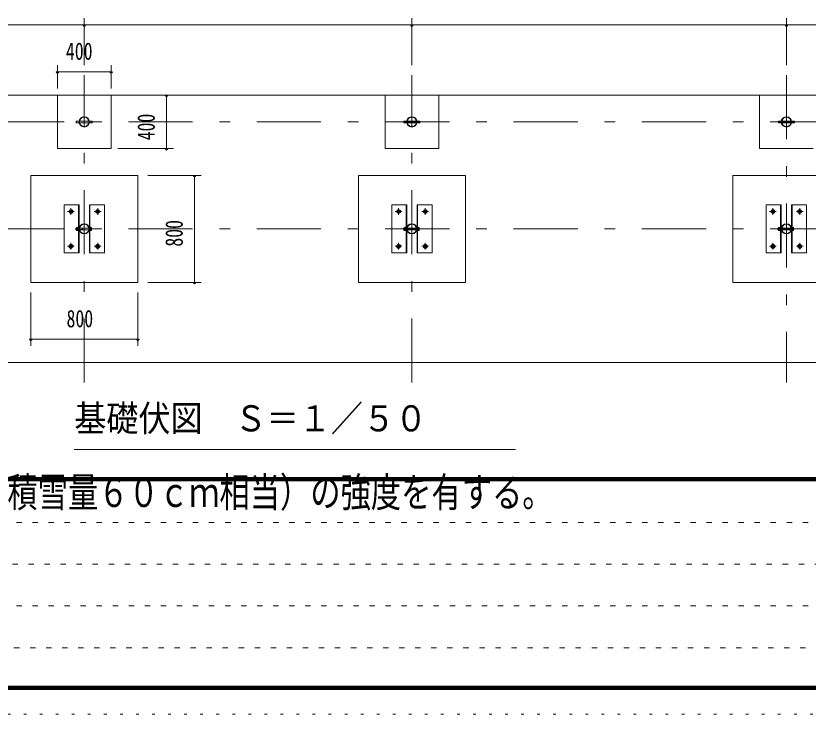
# Model space of a CAD drawing. Units: millimetres, scale not verified, with parts at other scales. Extents: x -23102 to 23102, y -10142 to 10142.
# Drawn here: x -1522 to 4403, y -10142 to -4919 of the extents above; entities that cross this region are included whole.
import ezdxf
from ezdxf.enums import TextEntityAlignment as Align

# ---------------------------------------------------------------- set-up
doc = ezdxf.new("R2010")
doc.units = ezdxf.units.MM
doc.header["$LTSCALE"] = 40
for name, pattern in [('USER1', [3, 1, -2]), ('USER3', [24, 12, -5, 2, -5]), ('USER4', [3, 0.5, -2.5])]:
    doc.linetypes.add(name, pattern=pattern)
doc.layers.add('0-1_0-F', color=7, linetype='Continuous')
for name, color, linetype, lineweight in [('0-2_1-0BOLD', 7, 'Continuous', 18), ('0-3_1-2CENTER', 3, 'USER3', 18), ('0-4_1-4THIN', 4, 'Continuous', 18), ('0-5_1-5DIM', 3, 'Continuous', 18), ('0-C_F-F', 5, 'Continuous', 18), ('0-D_F-E_J_ADD', 5, 'USER4', 18)]:
    doc.layers.add(name, color=color, linetype=linetype, lineweight=lineweight)
doc.styles.add('ＭＳ ゴシック', font='')
doc.styles.get('ＭＳ ゴシック').set_extended_font_data('MS Gothic')

msp = doc.modelspace()

# ---------------------------------------------------------------- linework, layer by layer
at = {"layer": '0-2_1-0BOLD'}
for p, q in [((-3410.45, -5512.83), (4539.55, -5512.83)), ((-1210.45, -5512.82), (-1210.45, -5912.82)), ((-810.45, -5512.82), (-1210.45, -5512.82)), ((-810.45, -5912.82), (-810.45, -5512.82)), ((1239.55, -5512.82), (1239.55, -5912.82)), ((1639.55, -5512.82), (1239.55, -5512.82)), ((1639.55, -5912.82), (1639.55, -5512.82)), ((4039.55, -5512.82), (4039.55, -5912.82)), ((4439.56, -5512.82), (4039.55, -5512.82)), ((-1070.45, -5706.82), (-1070.45, -5718.82)), ((-1070.45, -5706.82), (-1048.12, -5706.82)), ((-1070.45, -5718.82), (-1048.12, -5718.82)), ((-1045.28, -5706.82), (-975.61, -5706.82)), ((-1045.28, -5718.82), (-975.61, -5718.82)), ((-972.77, -5706.82), (-950.45, -5706.82)), ((-972.77, -5718.82), (-950.45, -5718.82)), ((-950.45, -5706.82), (-950.45, -5718.82)), ((1379.55, -5706.82), (1379.55, -5718.82)), ((1379.55, -5706.82), (1401.88, -5706.82)), ((1379.55, -5718.82), (1401.88, -5718.82)), ((1404.72, -5706.82), (1474.39, -5706.82)), ((1404.72, -5718.82), (1474.39, -5718.82)), ((1477.23, -5706.82), (1499.55, -5706.82)), ((1477.23, -5718.82), (1499.55, -5718.82)), ((1499.55, -5706.82), (1499.55, -5718.82)), ((4179.55, -5706.82), (4179.55, -5718.82)), ((4179.55, -5706.82), (4201.88, -5706.82)), ((4179.55, -5718.82), (4201.88, -5718.82)), ((4204.72, -5706.82), (4274.39, -5706.82)), ((4204.72, -5718.82), (4274.39, -5718.82)), ((4277.23, -5706.82), (4299.55, -5706.82)), ((4277.23, -5718.82), (4299.55, -5718.82)), ((4299.55, -5706.82), (4299.55, -5718.82)), ((-1210.45, -5912.82), (-810.45, -5912.82)), ((1239.55, -5912.82), (1639.55, -5912.82)), ((4039.55, -5912.82), (4439.56, -5912.82)), ((-1053.1, -6692.82), (-1053.1, -6332.82)), ((-967.8, -6332.82), (-967.8, -6692.82)), ((1396.9, -6692.82), (1396.9, -6332.82)), ((1482.2, -6332.82), (1482.2, -6692.82)), ((4196.9, -6692.82), (4196.9, -6332.82)), ((4282.2, -6332.82), (4282.2, -6692.82)), ((-1069.3, -6506.82), (-1072.6, -6506.82)), ((-1059.3, -6507.05), (-1068.29, -6507.05)), ((-1059.3, -6509.82), (-1056.3, -6512.82)), ((-1056.3, -6515.82), (-1059.3, -6512.82)), ((-1045.28, -6506.82), (-975.61, -6506.82)), ((-1024.6, -6506.82), (-1024.6, -6518.82)), ((-964.6, -6507.05), (-957.6, -6507.05)), ((1380.7, -6506.82), (1377.4, -6506.82)), ((1390.7, -6507.05), (1381.71, -6507.05)), ((1390.7, -6509.82), (1393.7, -6512.82)), ((1393.7, -6515.82), (1390.7, -6512.82)), ((1404.72, -6506.82), (1474.39, -6506.82)), ((1425.4, -6506.82), (1425.4, -6518.82)), ((1485.4, -6507.05), (1492.4, -6507.05)), ((4180.7, -6506.82), (4177.41, -6506.82)), ((4190.7, -6507.05), (4181.71, -6507.05)), ((4190.7, -6509.82), (4193.7, -6512.82)), ((4193.7, -6515.82), (4190.7, -6512.82)), ((4204.72, -6506.82), (4274.39, -6506.82)), ((4225.41, -6506.82), (4225.41, -6518.82)), ((4285.4, -6507.05), (4292.4, -6507.05)), ((-1069.3, -6518.82), (-1072.6, -6518.82)), ((-1059.3, -6518.6), (-1068.29, -6518.6)), ((-1059.3, -6525.02), (-1056.3, -6525.02)), ((-1056.3, -6525.32), (-1053.1, -6525.32)), ((-975.61, -6518.82), (-1045.28, -6518.82)), ((-964.6, -6525.32), (-967.8, -6525.32)), ((-957.6, -6518.6), (-964.6, -6518.6)), ((-957.6, -6524.37), (-964.6, -6524.37)), ((1380.7, -6518.82), (1377.4, -6518.82)), ((1390.7, -6518.6), (1381.71, -6518.6)), ((1390.7, -6525.02), (1393.7, -6525.02)), ((1393.7, -6525.32), (1396.9, -6525.32)), ((1474.39, -6518.82), (1404.72, -6518.82)), ((1485.4, -6525.32), (1482.2, -6525.32)), ((1492.4, -6518.6), (1485.4, -6518.6)), ((1492.4, -6524.37), (1485.4, -6524.37)), ((4180.7, -6518.82), (4177.41, -6518.82)), ((4190.7, -6518.6), (4181.71, -6518.6)), ((4190.7, -6525.02), (4193.7, -6525.02)), ((4193.7, -6525.32), (4196.9, -6525.32)), ((4274.39, -6518.82), (4204.72, -6518.82)), ((4285.4, -6525.32), (4282.2, -6525.32)), ((4292.4, -6518.6), (4285.4, -6518.6)), ((4292.4, -6524.37), (4285.4, -6524.37)), ((4539.55, -7512.82), (-3410.45, -7512.82))]:
    msp.add_line(p, q, dxfattribs=at)
for points in [[(-1410.45, -6912.82), (-1410.45, -6112.82), (-610.45, -6112.82), (-610.45, -6912.82)], [(1039.55, -6912.82), (1039.55, -6112.82), (1839.55, -6112.82), (1839.55, -6912.82)], [(3839.55, -6912.82), (3839.55, -6112.82), (4639.55, -6112.82), (4639.55, -6912.82)], [(-1160.6, -6692.82), (-1160.6, -6332.82), (-1048.6, -6332.82), (-1048.6, -6692.82)], [(-972.3, -6332.82), (-860.3, -6332.82), (-860.3, -6692.82), (-972.3, -6692.82)], [(1289.4, -6692.82), (1289.4, -6332.82), (1401.4, -6332.82), (1401.4, -6692.82)], [(1477.7, -6332.82), (1589.7, -6332.82), (1589.7, -6692.82), (1477.7, -6692.82)], [(4089.4, -6692.82), (4089.4, -6332.82), (4201.4, -6332.82), (4201.4, -6692.82)], [(4277.7, -6332.82), (4389.71, -6332.82), (4389.71, -6692.82), (4277.7, -6692.82)], [(-1104.67, -6392.82), (-1116.22, -6392.82), (-1121.99, -6382.82), (-1116.22, -6372.82), (-1104.67, -6372.82), (-1098.9, -6382.82)], [(-916.22, -6392.82), (-904.67, -6392.82), (-898.9, -6382.82), (-904.67, -6372.82), (-916.22, -6372.82), (-921.99, -6382.82)], [(1345.33, -6392.82), (1333.78, -6392.82), (1328.01, -6382.82), (1333.78, -6372.82), (1345.33, -6372.82), (1351.1, -6382.82)], [(1533.78, -6392.82), (1545.33, -6392.82), (1551.1, -6382.82), (1545.33, -6372.82), (1533.78, -6372.82), (1528.01, -6382.82)], [(4145.33, -6392.82), (4133.78, -6392.82), (4128.01, -6382.82), (4133.78, -6372.82), (4145.33, -6372.82), (4151.1, -6382.82)], [(4333.78, -6392.82), (4345.33, -6392.82), (4351.1, -6382.82), (4345.33, -6372.82), (4333.78, -6372.82), (4328.01, -6382.82)], [(-1072.6, -6506.83), (-1074.6, -6508.82), (-1074.6, -6516.82), (-1072.6, -6518.82)], [(1377.4, -6506.83), (1375.4, -6508.82), (1375.4, -6516.82), (1377.4, -6518.82)], [(4177.41, -6506.83), (4175.4, -6508.82), (4175.4, -6516.82), (4177.41, -6518.82)], [(-1116.22, -6652.82), (-1104.67, -6652.82), (-1098.9, -6642.82), (-1104.67, -6632.82), (-1116.22, -6632.82), (-1121.99, -6642.82)], [(-916.22, -6652.82), (-904.67, -6652.82), (-898.9, -6642.82), (-904.67, -6632.82), (-916.22, -6632.82), (-921.99, -6642.82)], [(1333.78, -6652.82), (1345.33, -6652.82), (1351.1, -6642.82), (1345.33, -6632.82), (1333.78, -6632.82), (1328.01, -6642.82)], [(1533.78, -6652.82), (1545.33, -6652.82), (1551.1, -6642.82), (1545.33, -6632.82), (1533.78, -6632.82), (1528.01, -6642.82)], [(4133.78, -6652.82), (4145.33, -6652.82), (4151.1, -6642.82), (4145.33, -6632.82), (4133.78, -6632.82), (4128.01, -6642.82)], [(4333.78, -6652.82), (4345.33, -6652.82), (4351.1, -6642.82), (4345.33, -6632.82), (4333.78, -6632.82), (4328.01, -6642.82)]]:
    msp.add_lwpolyline(points, close=True, dxfattribs=at)
for points in [[(-1069.3, -6503.02), (-1068.29, -6501.28), (-1059.3, -6501.28)], [(-1069.3, -6503.02), (-1069.3, -6522.62), (-1068.29, -6524.37), (-1059.3, -6524.37)], [(-1056.3, -6500.62), (-1059.3, -6500.62), (-1059.3, -6525.02)], [(-1056.3, -6525.32), (-1056.3, -6500.32), (-1053.1, -6500.32)], [(-964.6, -6525.32), (-964.6, -6500.32), (-967.8, -6500.32)], [(-964.6, -6501.28), (-957.6, -6501.28), (-956.6, -6503.02), (-956.6, -6522.62), (-957.6, -6524.37)], [(1380.7, -6503.02), (1381.71, -6501.28), (1390.7, -6501.28)], [(1380.7, -6503.02), (1380.7, -6522.62), (1381.71, -6524.37), (1390.7, -6524.37)], [(1393.7, -6500.62), (1390.7, -6500.62), (1390.7, -6525.02)], [(1393.7, -6525.32), (1393.7, -6500.32), (1396.9, -6500.32)], [(1485.4, -6525.32), (1485.4, -6500.32), (1482.2, -6500.32)], [(1485.4, -6501.28), (1492.4, -6501.28), (1493.4, -6503.02), (1493.4, -6522.62), (1492.4, -6524.37)], [(4180.7, -6503.02), (4181.71, -6501.28), (4190.7, -6501.28)], [(4180.7, -6503.02), (4180.7, -6522.62), (4181.71, -6524.37), (4190.7, -6524.37)], [(4193.7, -6500.62), (4190.7, -6500.62), (4190.7, -6525.02)], [(4193.7, -6525.32), (4193.7, -6500.32), (4196.9, -6500.32)], [(4285.4, -6525.32), (4285.4, -6500.32), (4282.2, -6500.32)], [(4285.4, -6501.28), (4292.4, -6501.28), (4293.41, -6503.02), (4293.41, -6522.62), (4292.4, -6524.37)]]:
    msp.add_lwpolyline(points, dxfattribs=at)
for centre, radius in [((-1010.45, -5712.82), 38.15), ((-1010.45, -5712.82), 35.35), ((1439.55, -5712.82), 38.15), ((1439.55, -5712.82), 35.35), ((4239.55, -5712.82), 38.15), ((4239.55, -5712.82), 35.35), ((-1110.45, -6382.82), 14.5), ((-1110.45, -6382.82), 9.8), ((-1110.45, -6382.82), 4.4), ((-910.45, -6382.82), 14.5), ((-910.45, -6382.82), 9.8), ((-910.45, -6382.82), 4.4), ((1339.55, -6382.82), 14.5), ((1339.55, -6382.82), 9.8), ((1339.55, -6382.82), 4.4), ((1539.55, -6382.82), 14.5), ((1539.55, -6382.82), 9.8), ((1539.55, -6382.82), 4.4), ((4139.55, -6382.82), 14.5), ((4139.55, -6382.82), 9.8), ((4139.55, -6382.82), 4.4), ((4339.55, -6382.82), 14.5), ((4339.55, -6382.82), 9.8), ((4339.55, -6382.82), 4.4), ((-1010.45, -6512.82), 38.15), ((-1010.45, -6512.82), 35.35), ((1439.55, -6512.82), 38.15), ((1439.55, -6512.82), 35.35), ((4239.55, -6512.82), 38.15), ((4239.55, -6512.82), 35.35), ((-1110.45, -6642.82), 14.5), ((-1110.45, -6642.82), 9.8), ((-910.45, -6642.82), 14.5), ((-910.45, -6642.82), 9.8), ((1339.55, -6642.82), 14.5), ((1339.55, -6642.82), 9.8), ((1539.55, -6642.82), 14.5), ((1539.55, -6642.82), 9.8), ((4139.55, -6642.82), 14.5), ((4139.55, -6642.82), 9.8), ((4339.55, -6642.82), 14.5), ((4339.55, -6642.82), 9.8), ((-1110.45, -6642.82), 4.4), ((-910.45, -6642.82), 4.4), ((1339.55, -6642.82), 4.4), ((1539.55, -6642.82), 4.4), ((4139.55, -6642.82), 4.4), ((4339.55, -6642.82), 4.4)]:
    msp.add_circle(centre, radius, dxfattribs=at)
for centre, radius, start, end in [((-1052.28, -6512.82), 17.02, 160.16867, 199.82912), ((-1064.66, -6504.16), 4.63, 180, 218.53143), ((-973.62, -6512.82), 17.02, 340.17088, 19.83133), ((-961.23, -6504.16), 4.63, 321.46857, 0), ((1397.72, -6512.82), 17.02, 160.16867, 199.82912), ((1385.34, -6504.16), 4.63, 180, 218.53143), ((1476.38, -6512.82), 17.02, 340.17088, 19.83133), ((1488.77, -6504.16), 4.63, 321.46857, 0), ((4185.34, -6504.16), 4.63, 180, 218.53143), ((4197.73, -6512.82), 17.02, 160.16867, 199.82912), ((4276.38, -6512.82), 17.02, 340.17088, 19.83133), ((4288.77, -6504.16), 4.63, 321.46857, 0), ((-1064.66, -6521.48), 4.63, 141.45377, 180), ((-961.23, -6521.48), 4.63, 0, 38.54623), ((1385.34, -6521.48), 4.63, 141.45377, 180), ((1488.77, -6521.48), 4.63, 0, 38.54623), ((4185.34, -6521.48), 4.63, 141.45377, 180), ((4288.77, -6521.48), 4.63, 0, 38.54623)]:
    msp.add_arc(centre, radius, start, end, dxfattribs=at)
at = {"layer": '0-3_1-2CENTER'}
for p, q in [((-1010.45, -7662.82), (-1010.45, -5362.83)), ((1439.55, -7662.82), (1439.55, -5362.83)), ((4239.55, -5362.83), (4239.55, -7662.82)), ((-3560.44, -5712.82), (4689.56, -5712.82)), ((-1085.45, -6382.82), (-1135.45, -6382.82)), ((-1110.45, -6407.82), (-1110.45, -6357.82)), ((-935.45, -6382.82), (-885.45, -6382.82)), ((-910.45, -6357.82), (-910.45, -6407.82)), ((1364.55, -6382.82), (1314.55, -6382.82)), ((1339.55, -6407.82), (1339.55, -6357.82)), ((1514.55, -6382.82), (1564.55, -6382.82)), ((1539.55, -6357.82), (1539.55, -6407.82)), ((4164.55, -6382.82), (4114.56, -6382.82)), ((4139.55, -6407.82), (4139.55, -6357.82)), ((4314.55, -6382.82), (4364.55, -6382.82)), ((4339.55, -6357.82), (4339.55, -6407.82)), ((-3560.44, -6512.82), (4689.56, -6512.82)), ((-1110.45, -6667.82), (-1110.45, -6617.82)), ((-910.45, -6667.82), (-910.45, -6617.82)), ((1339.55, -6667.82), (1339.55, -6617.82)), ((1539.55, -6667.82), (1539.55, -6617.82)), ((4139.55, -6667.82), (4139.55, -6617.82)), ((4339.55, -6667.82), (4339.55, -6617.82)), ((-1135.45, -6642.82), (-1085.45, -6642.82)), ((-885.45, -6642.82), (-935.45, -6642.82)), ((1314.55, -6642.82), (1364.55, -6642.82)), ((1564.55, -6642.82), (1514.55, -6642.82)), ((4114.56, -6642.82), (4164.55, -6642.82)), ((4364.55, -6642.82), (4314.55, -6642.82))]:
    msp.add_line(p, q, dxfattribs=at)
at = {"layer": '0-4_1-4THIN'}
for p, q in [((-1069.3, -6508.42), (-1074.2, -6508.42)), ((-1074.2, -6517.22), (-1069.3, -6517.22)), ((1380.7, -6508.42), (1375.8, -6508.42)), ((1375.8, -6517.22), (1380.7, -6517.22)), ((4180.7, -6508.42), (4175.81, -6508.42)), ((4175.81, -6517.22), (4180.7, -6517.22))]:
    msp.add_line(p, q, dxfattribs=at)
for points in [[(-1045.52, -6508.42), (-1024.6, -6508.42), (-1021.82, -6506.82)], [(-1021.82, -6518.82), (-1024.6, -6517.22), (-1045.52, -6517.22)], [(1404.48, -6508.42), (1425.4, -6508.42), (1428.18, -6506.82)], [(1428.18, -6518.82), (1425.4, -6517.22), (1404.48, -6517.22)], [(4204.48, -6508.42), (4225.41, -6508.42), (4228.18, -6506.82)], [(4228.18, -6518.82), (4225.41, -6517.22), (4204.48, -6517.22)]]:
    msp.add_lwpolyline(points, dxfattribs=at)
for centre in [(-1110.45, -6382.82), (-910.45, -6382.82), (1339.55, -6382.82), (1539.55, -6382.82), (4139.55, -6382.82), (4339.55, -6382.82), (-1110.45, -6642.82), (-910.45, -6642.82), (1339.55, -6642.82), (1539.55, -6642.82), (4139.55, -6642.82), (4339.55, -6642.82)]:
    msp.add_circle(centre, 6, dxfattribs=at)
at = {"layer": '0-5_1-5DIM'}
for p, q in [((-1010.45, -5287.82), (-1010.45, -4937.83)), ((1439.55, -5287.82), (1439.55, -4937.83)), ((4239.55, -5287.82), (4239.55, -4937.83)), ((-3110.45, -4987.83), (-1010.45, -4987.83)), ((-1000.45, -4987.83), (-1020.45, -4987.83)), ((-1010.45, -4987.83), (1439.55, -4987.83)), ((1449.55, -4987.83), (1429.55, -4987.83)), ((1439.55, -4987.83), (4239.55, -4987.83)), ((4249.55, -4987.83), (4229.55, -4987.83)), ((4239.55, -4987.83), (4539.55, -4987.83)), ((-1210.45, -5287.83), (-1210.45, -5462.82)), ((-810.45, -5287.83), (-810.45, -5462.83)), ((-1200.45, -5337.83), (-1220.45, -5337.83)), ((-1210.45, -5337.83), (-810.45, -5337.83)), ((-800.45, -5337.83), (-820.45, -5337.83)), ((-384.53, -5512.83), (-404.53, -5512.83)), ((-394.53, -5512.83), (-394.53, -5912.82)), ((-344.53, -5912.82), (-760.45, -5912.82)), ((-384.53, -5912.82), (-404.53, -5912.82)), ((-535.45, -6112.83), (-135.45, -6112.83)), ((-175.45, -6112.83), (-195.45, -6112.83)), ((-185.45, -6112.83), (-185.45, -6912.82)), ((-135.45, -6912.82), (-535.45, -6912.82)), ((-175.45, -6912.82), (-195.45, -6912.82)), ((-1410.45, -7387.83), (-1410.45, -6987.82)), ((-610.44, -6987.82), (-610.44, -7387.83)), ((-1400.45, -7337.83), (-1420.45, -7337.83)), ((-610.44, -7337.82), (-1410.45, -7337.82)), ((-600.45, -7337.83), (-620.45, -7337.83)), ((2214.56, -8162.82), (-1085.44, -8162.82))]:
    msp.add_line(p, q, dxfattribs=at)
for centre in [(-1010.45, -4987.83), (1439.55, -4987.83), (4239.55, -4987.83), (-1210.45, -5337.83), (-810.45, -5337.83), (-394.53, -5512.83), (-394.53, -5912.82), (-185.45, -6112.83), (-185.45, -6912.82), (-1410.45, -7337.83), (-610.45, -7337.83)]:
    msp.add_arc(centre, 10, 180, 0, dxfattribs=at)
at = {"layer": '0-C_F-F'}
for p, q in [((-5573.13, -8372.5), (23076.87, -8372.5)), ((23076.87, -8375), (-5573.13, -8375)), ((-5573.13, -8377.5), (23076.87, -8377.5)), ((23076.87, -8380), (-5573.13, -8380)), ((-5573.13, -8382.5), (23076.87, -8382.5)), ((23076.87, -8385), (-5573.13, -8385)), ((-5573.13, -8387.5), (23076.87, -8387.5)), ((23076.87, -8390), (-5573.13, -8390)), ((-5573.13, -8392.5), (23076.87, -8392.5)), ((23076.87, -8395), (-5573.13, -8395)), ((-5573.13, -8397.5), (23076.87, -8397.5))]:
    msp.add_line(p, q, dxfattribs=at)
at = {"layer": '0-C_F-F', "color": 6, "linetype": 'USER1'}
for p, q in [((-5598.13, -8709.5), (12651.88, -8709.5)), ((12651.88, -9021.5), (-5598.13, -9021.5)), ((-5598.13, -9333.5), (12651.88, -9333.5)), ((10143.88, -9645.5), (-5598.13, -9645.5))]:
    msp.add_line(p, q, dxfattribs=at)
at = {"layer": '0-C_F-F'}
for points in [[(-5598.13, 10142.5), (-5598.13, -9957.5), (23101.87, -9957.5), (23101.87, 10142.5)], [(-5595.63, 10140), (23099.37, 10140), (23099.37, -9955), (-5595.63, -9955)], [(-5593.13, 10137.5), (-5593.13, -9952.5), (23096.87, -9952.5), (23096.87, 10137.5)], [(-5590.63, 10135), (23094.37, 10135), (23094.37, -9950), (-5590.63, -9950)], [(-5588.13, 10132.5), (23091.87, 10132.5), (23091.87, -9947.5), (-5588.13, -9947.5)], [(-5585.63, 10130), (23089.37, 10130), (23089.37, -9945), (-5585.63, -9945)], [(-5583.13, 10127.5), (23086.87, 10127.5), (23086.87, -9942.5), (-5583.13, -9942.5)], [(-5580.63, 10125), (-5580.63, -9940), (23084.37, -9940), (23084.37, 10125)], [(-5578.13, 10122.5), (-5578.13, -9937.5), (23081.87, -9937.5), (23081.87, 10122.5)], [(-5575.63, 10120), (-5575.63, -9935), (23079.37, -9935), (23079.37, 10120)], [(-5573.13, 10117.5), (23076.87, 10117.5), (23076.87, -9932.5), (-5573.13, -9932.5)]]:
    msp.add_lwpolyline(points, close=True, dxfattribs=at)
at = {"layer": '0-D_F-E_J_ADD'}
msp.add_lwpolyline([(-5783.13, -1742.5), (-5783.13, -10142.5), (6096.87, -10142.5), (6096.87, -1742.5)], close=True, dxfattribs=at)

# ---------------------------------------------------------------- texts
at = {"layer": '0-1_0-F', "style": 'ＭＳ ゴシック', "width": 0.75}
msp.add_text('１、構造は、積雪荷重１８００Ｎ/m2（積雪量６０ｃｍ相当）の強度を有する。', height=221.4, dxfattribs=at).set_placement((-5548.13, -8659.5), align=Align.BOTTOM_LEFT)
at = {"layer": '0-5_1-5DIM', "color": 7, "style": 'ＭＳ ゴシック'}
for s, height, width, p in [('400', 130.2, 0.75, (-1148.07, -5287.83)), ('800', 130.2, 0.75, (-1143.3, -7287.83)), ('基礎伏図\u3000Ｓ＝１／５０', 195.4, 0.9, (-1085.44, -8086.17))]:
    msp.add_text(s, height=height, dxfattribs=dict(at, width=width)).set_placement(p, align=Align.BOTTOM_LEFT)
at = {"layer": '0-5_1-5DIM', "color": 7, "style": 'ＭＳ ゴシック', "width": 0.75}
for s, p in [('400', (-444.53, -5850.45)), ('800', (-235.45, -6645.68))]:
    msp.add_text(s, height=130.2, rotation=90, dxfattribs=at).set_placement(p, align=Align.BOTTOM_LEFT)

doc.saveas('drawing.dxf')
